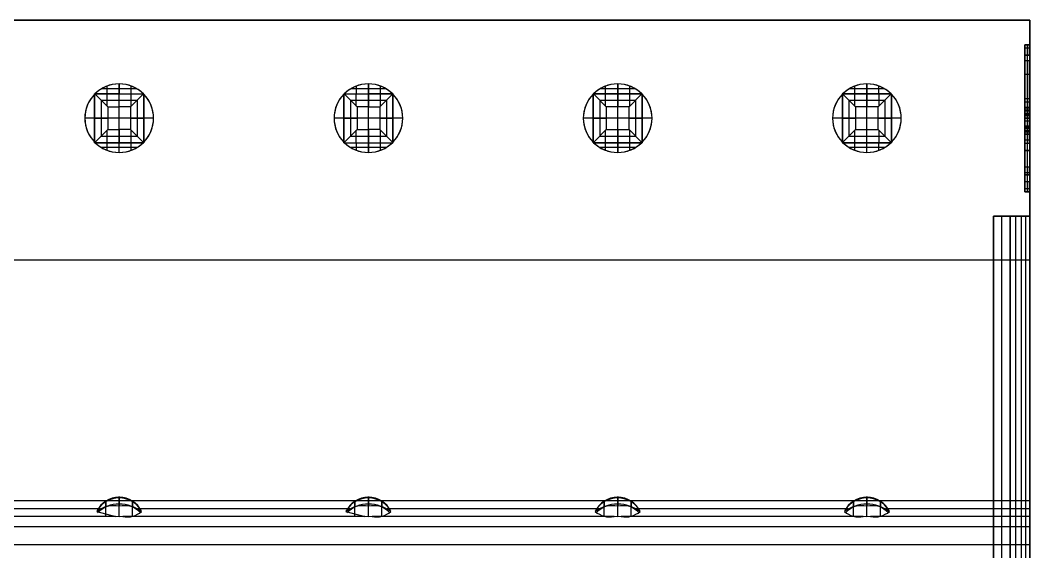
# Model space of a CAD drawing. Extents: x -21.1 to 21.1, y -9.8 to 12.2.
# Drawn here: x 0.52 to 21.1, y 1.31 to 12.16 of the extents above; entities that cross this region are included whole.
import ezdxf

# ---------------------------------------------------------------- set-up
doc = ezdxf.new("R2010")
doc.units = 0
doc.layers.add('DEFAULT', color=7, linetype='CONTINUOUS')

msp = doc.modelspace()

# ---------------------------------------------------------------- linework, layer by layer
at = {"layer": 'DEFAULT', "color": 98}
for p, q in [((21.1, 12.16), (-21.1, 12.16)), ((-21.1, 12.16), (21.1, 12.16)), ((-21.1, 12.16), (21.1, 12.16)), ((21.1, 2.36), (21.1, 12.16)), ((21.1, 12.16), (21.1, -9.84)), ((21.1, -8.51), (21.1, 12.16)), ((21, 11.66), (21.1, 11.66)), ((21.1, 11.66), (21, 11.66)), ((21, 11.449), (21, 11.66)), ((21, 11.66), (21, 11.449)), ((21, 11.66), (21.1, 11.66)), ((21, 11.31), (21, 11.66)), ((21, 11.598), (21.1, 11.598)), ((21, 11.598), (21.1, 11.598)), ((21.05, 11.449), (21.05, 11.66)), ((21.05, 11.66), (21.05, 11.449)), ((21.1, 11.449), (21.1, 11.66)), ((21.1, 11.66), (21.1, 11.449)), ((21, 8.871), (21, 11.449)), ((21, 11.449), (21, 8.871)), ((21, 11.449), (21.1, 11.449)), ((21.1, 11.449), (21, 11.449)), ((21, 10.386), (21, 11.337)), ((21, 11.337), (21, 10.386)), ((21, 11.337), (21.1, 11.337)), ((21.05, 8.871), (21.05, 11.449)), ((21.05, 8.871), (21.05, 11.449)), ((21.05, 10.386), (21.05, 11.337)), ((21.05, 11.337), (21.05, 10.386)), ((21.1, 11.449), (21.1, 8.871)), ((21.1, 8.871), (21.1, 11.449)), ((21.1, 10.386), (21.1, 11.337)), ((21.1, 11.337), (21.1, 10.386)), ((21.1, 10.562), (21.1, 11.337)), ((21, 11.058), (21.1, 11.058)), ((21, 11.058), (21.1, 11.058)), ((2.54, 10.76), (2.179, 10.76)), ((2.295, 10.66), (2.295, 10.816)), ((2.54, 10.86), (2.54, 10.66)), ((2.54, 9.46), (2.54, 10.86)), ((2.901, 10.76), (2.54, 10.76)), ((2.785, 10.66), (2.785, 10.816)), ((7.62, 10.76), (7.259, 10.76)), ((7.375, 10.66), (7.375, 10.816)), ((7.62, 10.86), (7.62, 10.66)), ((7.62, 9.46), (7.62, 10.86)), ((7.981, 10.76), (7.62, 10.76)), ((7.865, 10.66), (7.865, 10.816)), ((12.7, 10.76), (12.339, 10.76)), ((12.455, 10.66), (12.455, 10.816)), ((12.7, 10.86), (12.7, 10.66)), ((12.7, 9.46), (12.7, 10.86)), ((13.061, 10.76), (12.7, 10.76)), ((12.945, 10.66), (12.945, 10.816)), ((17.78, 10.76), (17.419, 10.76)), ((17.535, 10.66), (17.535, 10.816)), ((17.78, 10.86), (17.78, 10.66)), ((17.78, 9.46), (17.78, 10.86)), ((18.141, 10.76), (17.78, 10.76)), ((18.025, 10.66), (18.025, 10.816)), ((2.05, 10.66), (2.04, 10.66)), ((2.04, 10.66), (2.05, 10.66)), ((2.045, 10.655), (2.04, 10.66)), ((2.04, 10.65), (2.05, 10.66)), ((2.04, 10.66), (2.04, 10.65)), ((2.04, 10.65), (2.04, 10.66)), ((2.04, 10.66), (2.05, 10.66)), ((2.04, 10.66), (2.04, 10.65)), ((2.04, 10.65), (2.045, 10.655)), ((2.04, 10.655), (2.045, 10.655)), ((2.04, 10.655), (2.045, 10.655)), ((2.04, 9.67), (2.04, 10.65)), ((2.04, 9.67), (2.04, 10.65)), ((2.04, 10.65), (2.04, 9.67)), ((2.043, 10.657), (2.048, 10.657)), ((2.043, 10.657), (2.043, 10.652)), ((2.05, 10.66), (2.045, 10.655)), ((2.045, 10.655), (2.045, 10.66)), ((2.045, 10.655), (2.045, 10.66)), ((2.045, 10.655), (2.308, 10.392)), ((2.54, 10.66), (2.05, 10.66)), ((2.05, 10.66), (2.54, 10.66)), ((2.05, 10.66), (2.54, 10.66)), ((2.174, 10.526), (2.174, 9.794)), ((2.174, 10.526), (2.54, 10.526)), ((2.293, 10.407), (2.293, 10.66)), ((2.54, 10.392), (2.54, 10.66)), ((2.54, 10.66), (3.03, 10.66)), ((2.54, 10.66), (3.03, 10.66)), ((2.54, 10.66), (3.03, 10.66)), ((2.54, 10.526), (2.906, 10.526)), ((3.035, 10.655), (2.772, 10.392)), ((2.787, 10.407), (2.787, 10.66)), ((2.906, 10.526), (2.906, 9.794)), ((3.03, 10.66), (3.035, 10.655)), ((3.03, 10.66), (3.04, 10.66)), ((3.04, 10.66), (3.03, 10.66)), ((3.03, 10.66), (3.04, 10.65)), ((3.03, 10.66), (3.04, 10.66)), ((3.032, 10.657), (3.037, 10.657)), ((3.04, 10.66), (3.035, 10.655)), ((3.035, 10.655), (3.035, 10.66)), ((3.035, 10.655), (3.035, 10.66)), ((3.035, 10.655), (3.04, 10.65)), ((3.035, 10.655), (3.04, 10.655)), ((3.035, 10.655), (3.04, 10.655)), ((3.037, 10.657), (3.037, 10.652)), ((3.04, 10.65), (3.04, 10.66)), ((3.04, 10.65), (3.04, 10.66)), ((3.04, 10.65), (3.04, 10.66)), ((3.04, 10.65), (3.04, 9.67)), ((3.04, 9.67), (3.04, 10.65)), ((3.04, 9.67), (3.04, 10.65)), ((7.12, 10.66), (7.13, 10.66)), ((7.125, 10.655), (7.12, 10.66)), ((7.12, 10.65), (7.13, 10.66)), ((7.13, 10.66), (7.12, 10.66)), ((7.12, 10.66), (7.12, 10.65)), ((7.12, 10.66), (7.12, 10.65)), ((7.12, 10.66), (7.13, 10.66)), ((7.12, 10.66), (7.12, 10.65)), ((7.12, 10.65), (7.125, 10.655)), ((7.12, 10.655), (7.125, 10.655)), ((7.12, 10.655), (7.125, 10.655)), ((7.12, 9.67), (7.12, 10.65)), ((7.12, 10.65), (7.12, 9.67)), ((7.12, 10.65), (7.12, 9.67)), ((7.123, 10.657), (7.128, 10.657)), ((7.123, 10.657), (7.123, 10.652)), ((7.13, 10.66), (7.125, 10.655)), ((7.125, 10.655), (7.125, 10.66)), ((7.125, 10.655), (7.125, 10.66)), ((7.125, 10.655), (7.388, 10.392)), ((7.13, 10.66), (7.62, 10.66)), ((7.13, 10.66), (7.62, 10.66)), ((7.13, 10.66), (7.62, 10.66)), ((7.254, 10.526), (7.254, 9.794)), ((7.254, 10.526), (7.62, 10.526)), ((7.373, 10.407), (7.373, 10.66)), ((7.62, 10.66), (7.62, 10.392)), ((8.11, 10.66), (7.62, 10.66)), ((7.62, 10.66), (8.11, 10.66)), ((7.62, 10.66), (8.11, 10.66)), ((7.62, 10.526), (7.986, 10.526)), ((7.852, 10.392), (8.115, 10.655)), ((7.867, 10.407), (7.867, 10.66)), ((7.986, 10.526), (7.986, 9.794)), ((8.11, 10.66), (8.12, 10.66)), ((8.12, 10.66), (8.11, 10.66)), ((8.115, 10.655), (8.11, 10.66)), ((8.11, 10.66), (8.12, 10.65)), ((8.11, 10.66), (8.12, 10.66)), ((8.112, 10.657), (8.117, 10.657)), ((8.115, 10.655), (8.12, 10.66)), ((8.115, 10.655), (8.115, 10.66)), ((8.115, 10.655), (8.115, 10.66)), ((8.12, 10.65), (8.115, 10.655)), ((8.115, 10.655), (8.12, 10.655)), ((8.115, 10.655), (8.12, 10.655)), ((8.117, 10.657), (8.117, 10.652)), ((8.12, 10.65), (8.12, 10.66)), ((8.12, 10.65), (8.12, 10.66)), ((8.12, 10.65), (8.12, 10.66)), ((8.12, 10.65), (8.12, 9.67)), ((8.12, 9.67), (8.12, 10.65)), ((8.12, 9.67), (8.12, 10.65)), ((12.2, 10.66), (12.21, 10.66)), ((12.205, 10.655), (12.2, 10.66)), ((12.2, 10.65), (12.2, 10.66)), ((12.2, 10.65), (12.21, 10.66)), ((12.21, 10.66), (12.2, 10.66)), ((12.2, 10.66), (12.2, 10.65)), ((12.2, 10.66), (12.21, 10.66)), ((12.2, 10.66), (12.2, 10.65)), ((12.2, 10.65), (12.205, 10.655)), ((12.2, 10.655), (12.205, 10.655)), ((12.2, 10.655), (12.205, 10.655)), ((12.2, 9.67), (12.2, 10.65)), ((12.2, 10.65), (12.2, 9.67)), ((12.2, 10.65), (12.2, 9.67)), ((12.203, 10.657), (12.208, 10.657)), ((12.203, 10.657), (12.203, 10.652)), ((12.21, 10.66), (12.205, 10.655)), ((12.205, 10.655), (12.205, 10.66)), ((12.205, 10.655), (12.205, 10.66)), ((12.205, 10.655), (12.468, 10.392)), ((12.21, 10.66), (12.7, 10.66)), ((12.7, 10.66), (12.21, 10.66)), ((12.21, 10.66), (12.7, 10.66)), ((12.334, 10.526), (12.334, 9.794)), ((12.334, 10.526), (12.7, 10.526)), ((12.453, 10.407), (12.453, 10.66)), ((12.7, 10.66), (12.7, 10.392)), ((13.19, 10.66), (12.7, 10.66)), ((13.19, 10.66), (12.7, 10.66)), ((12.7, 10.66), (13.19, 10.66)), ((12.7, 10.526), (13.066, 10.526)), ((12.932, 10.392), (13.195, 10.655)), ((12.947, 10.407), (12.947, 10.66)), ((13.066, 10.526), (13.066, 9.794)), ((13.2, 10.66), (13.19, 10.66)), ((13.19, 10.66), (13.2, 10.65)), ((13.2, 10.66), (13.19, 10.66)), ((13.195, 10.655), (13.19, 10.66)), ((13.19, 10.66), (13.2, 10.66)), ((13.192, 10.657), (13.197, 10.657)), ((13.195, 10.655), (13.2, 10.66)), ((13.195, 10.655), (13.195, 10.66)), ((13.195, 10.655), (13.195, 10.66)), ((13.195, 10.655), (13.2, 10.65)), ((13.195, 10.655), (13.2, 10.655)), ((13.195, 10.655), (13.2, 10.655)), ((13.197, 10.657), (13.197, 10.652)), ((13.2, 10.65), (13.2, 10.66)), ((13.2, 10.65), (13.2, 10.66)), ((13.2, 10.65), (13.2, 10.66)), ((13.2, 10.65), (13.2, 9.67)), ((13.2, 10.65), (13.2, 9.67)), ((13.2, 9.67), (13.2, 10.65)), ((17.29, 10.66), (17.28, 10.66)), ((17.28, 10.66), (17.29, 10.66)), ((17.28, 10.65), (17.29, 10.66)), ((17.28, 10.66), (17.28, 10.65)), ((17.28, 10.65), (17.28, 10.66)), ((17.28, 10.66), (17.285, 10.655)), ((17.28, 10.66), (17.29, 10.66)), ((17.28, 10.66), (17.28, 10.65)), ((17.28, 10.65), (17.285, 10.655)), ((17.28, 10.655), (17.285, 10.655)), ((17.28, 10.655), (17.285, 10.655)), ((17.28, 9.67), (17.28, 10.65)), ((17.28, 10.65), (17.28, 9.67)), ((17.28, 10.65), (17.28, 9.67)), ((17.283, 10.657), (17.283, 10.652)), ((17.283, 10.657), (17.288, 10.657)), ((17.29, 10.66), (17.285, 10.655)), ((17.285, 10.655), (17.285, 10.66)), ((17.285, 10.655), (17.285, 10.66)), ((17.285, 10.655), (17.548, 10.392)), ((17.78, 10.66), (17.29, 10.66)), ((17.78, 10.66), (17.29, 10.66)), ((17.29, 10.66), (17.78, 10.66)), ((17.414, 10.526), (17.414, 9.794)), ((17.414, 10.526), (17.78, 10.526)), ((17.533, 10.407), (17.533, 10.66)), ((17.78, 10.66), (18.27, 10.66)), ((18.27, 10.66), (17.78, 10.66)), ((17.78, 10.66), (17.78, 10.392)), ((17.78, 10.66), (18.27, 10.66)), ((17.78, 10.526), (18.146, 10.526)), ((18.012, 10.392), (18.275, 10.655)), ((18.027, 10.407), (18.027, 10.66)), ((18.146, 10.526), (18.146, 9.794)), ((18.28, 10.66), (18.27, 10.66)), ((18.27, 10.66), (18.28, 10.65)), ((18.27, 10.66), (18.28, 10.66)), ((18.275, 10.655), (18.27, 10.66)), ((18.27, 10.66), (18.28, 10.66)), ((18.272, 10.657), (18.277, 10.657)), ((18.28, 10.66), (18.275, 10.655)), ((18.275, 10.655), (18.275, 10.66)), ((18.275, 10.655), (18.275, 10.66)), ((18.275, 10.655), (18.28, 10.65)), ((18.275, 10.655), (18.28, 10.655)), ((18.275, 10.655), (18.28, 10.655)), ((18.277, 10.657), (18.277, 10.652)), ((18.28, 10.65), (18.28, 10.66)), ((18.28, 10.65), (18.28, 10.66)), ((18.28, 10.65), (18.28, 10.66)), ((18.28, 9.67), (18.28, 10.65)), ((18.28, 10.65), (18.28, 9.67)), ((18.28, 9.67), (18.28, 10.65)), ((21, 10.304), (21, 10.562)), ((21, 10.562), (21, 10.304)), ((21, 10.562), (21.1, 10.562)), ((21, 10.15), (21, 10.503)), ((21.05, 10.562), (21.05, 10.304)), ((21.05, 10.304), (21.05, 10.562)), ((21.1, 10.562), (21.1, 10.304)), ((21.1, 10.562), (21.1, 10.304)), ((2.308, 10.392), (2.308, 9.928)), ((2.308, 10.392), (2.54, 10.392)), ((2.772, 10.392), (2.54, 10.392)), ((2.54, 9.928), (2.54, 10.392)), ((2.772, 10.392), (2.772, 9.928)), ((7.388, 10.392), (7.388, 9.928)), ((7.62, 10.392), (7.388, 10.392)), ((7.62, 10.392), (7.852, 10.392)), ((7.62, 9.928), (7.62, 10.392)), ((7.852, 10.392), (7.852, 9.928)), ((12.468, 10.392), (12.468, 9.928)), ((12.7, 10.392), (12.468, 10.392)), ((12.932, 10.392), (12.7, 10.392)), ((12.7, 9.928), (12.7, 10.392)), ((12.932, 9.928), (12.932, 10.392)), ((17.548, 10.392), (17.548, 9.928)), ((17.78, 10.392), (17.548, 10.392)), ((18.012, 10.392), (17.78, 10.392)), ((17.78, 9.928), (17.78, 10.392)), ((18.012, 9.928), (18.012, 10.392)), ((21, 10.492), (21.1, 10.492)), ((21, 10.492), (21.1, 10.492)), ((21, 10.373), (21, 10.386)), ((21, 10.386), (21, 10.373)), ((21, 10.386), (21.1, 10.386)), ((21, 10.386), (21.1, 10.386)), ((21.1, 10.38), (21, 10.38)), ((21, 10.38), (21.1, 10.38)), ((21, 10.215), (21, 10.373)), ((21, 10.373), (21, 10.215)), ((21, 10.373), (21.1, 10.373)), ((21, 10.373), (21.1, 10.373)), ((21, 9.876), (21, 10.333)), ((21, 10.333), (21, 9.876)), ((21, 10.333), (21.1, 10.333)), ((21, 10.304), (21, 10.215)), ((21, 10.215), (21, 10.304)), ((21.1, 10.304), (21, 10.304)), ((21.1, 10.304), (21, 10.304)), ((21.05, 10.373), (21.05, 10.386)), ((21.05, 10.373), (21.05, 10.386)), ((21.05, 10.215), (21.05, 10.373)), ((21.05, 10.373), (21.05, 10.215)), ((21.05, 9.876), (21.05, 10.333)), ((21.05, 10.333), (21.05, 9.876)), ((21.05, 10.215), (21.05, 10.304)), ((21.05, 10.304), (21.05, 10.215)), ((21.1, 10.386), (21.1, 10.373)), ((21.1, 10.373), (21.1, 10.386)), ((21.1, 10.373), (21.1, 10.215)), ((21.1, 10.215), (21.1, 10.373)), ((21.1, 10.333), (21.1, 9.876)), ((21.1, 10.333), (21.1, 9.876)), ((21.1, 9.876), (21.1, 10.333)), ((21.1, 10.304), (21.1, 10.215)), ((21.1, 10.215), (21.1, 10.304)), ((3.24, 10.16), (1.84, 10.16)), ((2.04, 10.16), (1.84, 10.16)), ((2.04, 10.16), (2.308, 10.16)), ((2.772, 10.16), (2.308, 10.16)), ((2.772, 10.16), (3.04, 10.16)), ((3.24, 10.16), (3.04, 10.16)), ((8.32, 10.16), (6.92, 10.16)), ((7.12, 10.16), (6.92, 10.16)), ((7.12, 10.16), (7.388, 10.16)), ((7.852, 10.16), (7.388, 10.16)), ((7.852, 10.16), (8.12, 10.16)), ((8.32, 10.16), (8.12, 10.16)), ((12.2, 10.16), (12, 10.16)), ((13.4, 10.16), (12, 10.16)), ((12.2, 10.16), (12.468, 10.16)), ((12.932, 10.16), (12.468, 10.16)), ((12.932, 10.16), (13.2, 10.16)), ((13.4, 10.16), (13.2, 10.16)), ((17.28, 10.16), (17.08, 10.16)), ((18.48, 10.16), (17.08, 10.16)), ((17.28, 10.16), (17.548, 10.16)), ((18.012, 10.16), (17.548, 10.16)), ((18.012, 10.16), (18.28, 10.16)), ((18.48, 10.16), (18.28, 10.16)), ((21, 10.261), (21.1, 10.261)), ((21, 10.261), (21.1, 10.261)), ((21, 10.239), (21.1, 10.239)), ((21, 10.239), (21.1, 10.239)), ((21.1, 10.215), (21, 10.215)), ((21, 10.215), (21.1, 10.215)), ((21, 10.215), (21.1, 10.215)), ((21, 10.215), (21.1, 10.215)), ((21, 10.215), (21.1, 10.215)), ((21, 10.215), (21.1, 10.215)), ((21.1, 10.16), (21, 10.16)), ((21, 10.16), (21.1, 10.16)), ((21, 10.105), (21.1, 10.105)), ((21, 10.105), (21.1, 10.105)), ((2.308, 9.928), (2.045, 9.665)), ((2.293, 9.66), (2.293, 9.913)), ((2.308, 9.928), (2.54, 9.928)), ((2.54, 9.928), (2.54, 9.66)), ((2.772, 9.928), (2.54, 9.928)), ((3.035, 9.665), (2.772, 9.928)), ((2.787, 9.66), (2.787, 9.913)), ((7.388, 9.928), (7.125, 9.665)), ((7.373, 9.66), (7.373, 9.913)), ((7.388, 9.928), (7.62, 9.928)), ((7.62, 9.928), (7.62, 9.66)), ((7.852, 9.928), (7.62, 9.928)), ((8.115, 9.665), (7.852, 9.928)), ((7.867, 9.66), (7.867, 9.913)), ((12.468, 9.928), (12.205, 9.665)), ((12.453, 9.66), (12.453, 9.913)), ((12.468, 9.928), (12.7, 9.928)), ((12.7, 9.928), (12.7, 9.66)), ((12.7, 9.928), (12.932, 9.928)), ((13.195, 9.665), (12.932, 9.928)), ((12.947, 9.66), (12.947, 9.913)), ((17.548, 9.928), (17.285, 9.665)), ((17.533, 9.66), (17.533, 9.913)), ((17.548, 9.928), (17.78, 9.928)), ((17.78, 9.928), (18.012, 9.928)), ((17.78, 9.66), (17.78, 9.928)), ((18.275, 9.665), (18.012, 9.928)), ((18.027, 9.66), (18.027, 9.913)), ((21, 9.707), (21, 10.059)), ((21, 9.995), (21, 9.905)), ((21, 9.905), (21, 9.995)), ((21, 9.995), (21, 9.836)), ((21, 9.836), (21, 9.995)), ((21, 9.995), (21.1, 9.995)), ((21.1, 9.995), (21, 9.995)), ((21, 9.995), (21.1, 9.995)), ((21, 9.995), (21.1, 9.995)), ((21, 9.995), (21.1, 9.995)), ((21, 9.995), (21.1, 9.995)), ((21, 9.97), (21.1, 9.97)), ((21, 9.97), (21.1, 9.97)), ((21, 9.948), (21.1, 9.948)), ((21, 9.948), (21.1, 9.948)), ((21, 9.905), (21, 9.648)), ((21, 9.648), (21, 9.905)), ((21.1, 9.905), (21, 9.905)), ((21, 9.905), (21.1, 9.905)), ((21.05, 9.905), (21.05, 9.995)), ((21.05, 9.836), (21.05, 9.995)), ((21.05, 9.995), (21.05, 9.836)), ((21.05, 9.995), (21.05, 9.905)), ((21.05, 9.648), (21.05, 9.905)), ((21.05, 9.905), (21.05, 9.648)), ((21.1, 9.995), (21.1, 9.905)), ((21.1, 9.836), (21.1, 9.995)), ((21.1, 9.995), (21.1, 9.905)), ((21.1, 9.995), (21.1, 9.836)), ((21.1, 9.905), (21.1, 9.648)), ((21.1, 9.648), (21.1, 9.905)), ((2.174, 9.794), (2.54, 9.794)), ((2.54, 9.794), (2.906, 9.794)), ((7.254, 9.794), (7.62, 9.794)), ((7.62, 9.794), (7.986, 9.794)), ((12.334, 9.794), (12.7, 9.794)), ((12.7, 9.794), (13.066, 9.794)), ((17.414, 9.794), (17.78, 9.794)), ((17.78, 9.794), (18.146, 9.794)), ((21.1, 9.876), (21, 9.876)), ((21, 9.836), (21, 9.16)), ((21, 9.16), (21, 9.836)), ((21.1, 9.836), (21, 9.836)), ((21, 9.836), (21.1, 9.836)), ((21, 9.718), (21.1, 9.718)), ((21, 9.718), (21.1, 9.718)), ((21.05, 9.16), (21.05, 9.836)), ((21.05, 9.16), (21.05, 9.836)), ((21.1, 9.836), (21.1, 9.16)), ((21.1, 9.16), (21.1, 9.836)), ((21.1, 9.002), (21.1, 9.707)), ((2.04, 9.67), (2.04, 9.66)), ((2.04, 9.66), (2.04, 9.67)), ((2.045, 9.665), (2.04, 9.67)), ((2.05, 9.66), (2.04, 9.67)), ((2.04, 9.67), (2.04, 9.66)), ((2.045, 9.665), (2.04, 9.66)), ((2.04, 9.665), (2.045, 9.665)), ((2.04, 9.665), (2.045, 9.665)), ((2.05, 9.66), (2.04, 9.66)), ((2.04, 9.66), (2.05, 9.66)), ((2.04, 9.66), (2.05, 9.66)), ((2.043, 9.668), (2.043, 9.663)), ((2.043, 9.663), (2.048, 9.663)), ((2.045, 9.665), (2.05, 9.66)), ((2.045, 9.66), (2.045, 9.665)), ((2.045, 9.66), (2.045, 9.665)), ((2.05, 9.66), (2.54, 9.66)), ((2.54, 9.66), (2.05, 9.66)), ((2.05, 9.66), (2.54, 9.66)), ((2.54, 9.56), (2.179, 9.56)), ((2.295, 9.504), (2.295, 9.66)), ((2.54, 9.46), (2.54, 9.66)), ((2.54, 9.66), (3.03, 9.66)), ((3.03, 9.66), (2.54, 9.66)), ((2.54, 9.66), (3.03, 9.66)), ((2.901, 9.56), (2.54, 9.56)), ((2.785, 9.504), (2.785, 9.66)), ((3.04, 9.67), (3.03, 9.66)), ((3.03, 9.66), (3.035, 9.665)), ((3.04, 9.66), (3.03, 9.66)), ((3.03, 9.66), (3.04, 9.66)), ((3.03, 9.66), (3.04, 9.66)), ((3.032, 9.663), (3.037, 9.663)), ((3.04, 9.67), (3.035, 9.665)), ((3.035, 9.665), (3.04, 9.66)), ((3.035, 9.66), (3.035, 9.665)), ((3.035, 9.665), (3.04, 9.665)), ((3.035, 9.66), (3.035, 9.665)), ((3.035, 9.665), (3.04, 9.665)), ((3.037, 9.668), (3.037, 9.663)), ((3.04, 9.67), (3.04, 9.66)), ((3.04, 9.67), (3.04, 9.66)), ((3.04, 9.66), (3.04, 9.67)), ((7.125, 9.665), (7.12, 9.67)), ((7.12, 9.66), (7.12, 9.67)), ((7.13, 9.66), (7.12, 9.67)), ((7.12, 9.66), (7.12, 9.67)), ((7.12, 9.67), (7.12, 9.66)), ((7.125, 9.665), (7.12, 9.66)), ((7.12, 9.665), (7.125, 9.665)), ((7.12, 9.665), (7.125, 9.665)), ((7.13, 9.66), (7.12, 9.66)), ((7.12, 9.66), (7.13, 9.66)), ((7.12, 9.66), (7.13, 9.66)), ((7.123, 9.668), (7.123, 9.663)), ((7.123, 9.663), (7.128, 9.663)), ((7.125, 9.665), (7.13, 9.66)), ((7.125, 9.66), (7.125, 9.665)), ((7.125, 9.66), (7.125, 9.665)), ((7.13, 9.66), (7.62, 9.66)), ((7.13, 9.66), (7.62, 9.66)), ((7.13, 9.66), (7.62, 9.66)), ((7.62, 9.56), (7.259, 9.56)), ((7.375, 9.504), (7.375, 9.66)), ((7.62, 9.66), (7.62, 9.46)), ((7.62, 9.66), (8.11, 9.66)), ((7.62, 9.66), (8.11, 9.66)), ((7.62, 9.66), (8.11, 9.66)), ((7.981, 9.56), (7.62, 9.56)), ((7.865, 9.504), (7.865, 9.66)), ((8.12, 9.67), (8.11, 9.66)), ((8.11, 9.66), (8.115, 9.665)), ((8.12, 9.66), (8.11, 9.66)), ((8.11, 9.66), (8.12, 9.66)), ((8.11, 9.66), (8.12, 9.66)), ((8.112, 9.663), (8.117, 9.663)), ((8.12, 9.67), (8.115, 9.665)), ((8.115, 9.665), (8.12, 9.66)), ((8.115, 9.66), (8.115, 9.665)), ((8.115, 9.665), (8.12, 9.665)), ((8.115, 9.66), (8.115, 9.665)), ((8.115, 9.665), (8.12, 9.665)), ((8.117, 9.668), (8.117, 9.663)), ((8.12, 9.66), (8.12, 9.67)), ((8.12, 9.67), (8.12, 9.66)), ((8.12, 9.66), (8.12, 9.67)), ((12.205, 9.665), (12.2, 9.67)), ((12.2, 9.67), (12.2, 9.66)), ((12.21, 9.66), (12.2, 9.67)), ((12.2, 9.66), (12.2, 9.67)), ((12.2, 9.67), (12.2, 9.66)), ((12.205, 9.665), (12.2, 9.66)), ((12.2, 9.665), (12.205, 9.665)), ((12.2, 9.665), (12.205, 9.665)), ((12.2, 9.66), (12.21, 9.66)), ((12.21, 9.66), (12.2, 9.66)), ((12.2, 9.66), (12.21, 9.66)), ((12.203, 9.668), (12.203, 9.663)), ((12.203, 9.663), (12.208, 9.663)), ((12.21, 9.66), (12.205, 9.665)), ((12.205, 9.66), (12.205, 9.665)), ((12.205, 9.66), (12.205, 9.665)), ((12.7, 9.66), (12.21, 9.66)), ((12.7, 9.66), (12.21, 9.66)), ((12.21, 9.66), (12.7, 9.66)), ((12.7, 9.56), (12.339, 9.56)), ((12.455, 9.504), (12.455, 9.66)), ((12.7, 9.66), (12.7, 9.46)), ((12.7, 9.66), (13.19, 9.66)), ((13.19, 9.66), (12.7, 9.66)), ((12.7, 9.66), (13.19, 9.66)), ((13.061, 9.56), (12.7, 9.56)), ((12.945, 9.504), (12.945, 9.66)), ((13.2, 9.67), (13.19, 9.66)), ((13.19, 9.66), (13.195, 9.665)), ((13.19, 9.66), (13.2, 9.66)), ((13.2, 9.66), (13.19, 9.66)), ((13.19, 9.66), (13.2, 9.66)), ((13.192, 9.663), (13.197, 9.663)), ((13.2, 9.67), (13.195, 9.665)), ((13.2, 9.66), (13.195, 9.665)), ((13.195, 9.66), (13.195, 9.665)), ((13.195, 9.665), (13.2, 9.665)), ((13.195, 9.66), (13.195, 9.665)), ((13.195, 9.665), (13.2, 9.665)), ((13.197, 9.668), (13.197, 9.663)), ((13.2, 9.67), (13.2, 9.66)), ((13.2, 9.66), (13.2, 9.67)), ((13.2, 9.66), (13.2, 9.67)), ((17.28, 9.67), (17.28, 9.66)), ((17.28, 9.66), (17.28, 9.67)), ((17.285, 9.665), (17.28, 9.67)), ((17.29, 9.66), (17.28, 9.67)), ((17.28, 9.67), (17.28, 9.66)), ((17.285, 9.665), (17.28, 9.66)), ((17.28, 9.665), (17.285, 9.665)), ((17.28, 9.665), (17.285, 9.665)), ((17.29, 9.66), (17.28, 9.66)), ((17.29, 9.66), (17.28, 9.66)), ((17.28, 9.66), (17.29, 9.66)), ((17.283, 9.668), (17.283, 9.663)), ((17.283, 9.663), (17.288, 9.663)), ((17.285, 9.665), (17.29, 9.66)), ((17.285, 9.66), (17.285, 9.665)), ((17.285, 9.66), (17.285, 9.665)), ((17.29, 9.66), (17.78, 9.66)), ((17.78, 9.66), (17.29, 9.66)), ((17.29, 9.66), (17.78, 9.66)), ((17.78, 9.56), (17.419, 9.56)), ((17.535, 9.504), (17.535, 9.66)), ((17.78, 9.46), (17.78, 9.66)), ((17.78, 9.66), (18.27, 9.66)), ((18.27, 9.66), (17.78, 9.66)), ((17.78, 9.66), (18.27, 9.66)), ((18.141, 9.56), (17.78, 9.56)), ((18.025, 9.504), (18.025, 9.66)), ((18.28, 9.67), (18.27, 9.66)), ((18.275, 9.665), (18.27, 9.66)), ((18.27, 9.66), (18.28, 9.66)), ((18.28, 9.66), (18.27, 9.66)), ((18.27, 9.66), (18.28, 9.66)), ((18.272, 9.663), (18.277, 9.663)), ((18.28, 9.67), (18.275, 9.665)), ((18.28, 9.66), (18.275, 9.665)), ((18.275, 9.665), (18.28, 9.665)), ((18.275, 9.665), (18.28, 9.665)), ((18.275, 9.66), (18.275, 9.665)), ((18.275, 9.66), (18.275, 9.665)), ((18.277, 9.668), (18.277, 9.663)), ((18.28, 9.66), (18.28, 9.67)), ((18.28, 9.67), (18.28, 9.66)), ((18.28, 9.66), (18.28, 9.67)), ((21, 9.648), (21.1, 9.648)), ((21.1, 9.498), (21, 9.498)), ((21, 9.498), (21.1, 9.498)), ((21, 9.16), (21, 9.002)), ((21, 9.002), (21, 9.16)), ((21.1, 9.16), (21, 9.16)), ((21.1, 9.16), (21, 9.16)), ((21.05, 9.16), (21.05, 9.002)), ((21.05, 9.002), (21.05, 9.16)), ((21.1, 9.002), (21.1, 9.16)), ((21.1, 9.002), (21.1, 9.16)), ((21, 9.048), (21.1, 9.048)), ((21, 9.048), (21.1, 9.048)), ((21, 9.002), (21.1, 9.002)), ((21.1, 9.002), (21, 9.002)), ((21, 8.66), (21, 9.002)), ((21, 9.002), (21.1, 9.002)), ((21, 8.871), (21, 8.66)), ((21, 8.66), (21, 8.871)), ((21, 8.871), (21.1, 8.871)), ((21, 8.871), (21.1, 8.871)), ((21.05, 8.871), (21.05, 8.66)), ((21.05, 8.66), (21.05, 8.871)), ((21.1, 8.871), (21.1, 8.66)), ((21.1, 8.66), (21.1, 8.871)), ((21, 8.722), (21.1, 8.722)), ((21, 8.722), (21.1, 8.722)), ((21.1, 8.66), (21, 8.66)), ((21, 8.66), (21.1, 8.66)), ((21, 8.66), (21.1, 8.66)), ((20.359, 8.16), (20.359, -8.51)), ((20.359, -8.51), (20.359, 8.16)), ((20.359, 8.16), (20.701, 8.16)), ((20.701, 8.16), (20.359, 8.16)), ((20.359, -8.889), (20.359, 8.16)), ((20.359, 8.16), (21.1, 8.16)), ((20.53, -8.51), (20.53, 8.16)), ((20.53, -8.51), (20.53, 8.16)), ((20.933, 8.16), (20.701, 8.16)), ((20.701, 8.16), (20.701, -8.51)), ((20.701, 8.16), (20.933, 8.16)), ((20.701, -8.51), (20.701, 8.16)), ((20.817, -8.51), (20.817, 8.16)), ((20.817, -8.51), (20.817, 8.16)), ((20.933, -8.51), (20.933, 8.16)), ((20.933, -8.51), (20.933, 8.16)), ((20.933, 8.16), (21.1, 8.16)), ((21.1, 8.16), (20.933, 8.16)), ((21.016, -8.51), (21.016, 8.16)), ((21.016, -8.51), (21.016, 8.16)), ((21.1, 8.16), (21.1, -8.51)), ((21.1, -8.51), (21.1, 8.16)), ((21.1, 7.26), (-21.1, 7.26)), ((-21.1, 2.36), (21.1, 2.36)), ((2.266, 2.048), (2.266, 2.346)), ((2.54, 2.027), (2.54, 2.426)), ((2.814, 2.048), (2.814, 2.346)), ((7.346, 2.048), (7.346, 2.346)), ((7.62, 2.027), (7.62, 2.426)), ((7.894, 2.048), (7.894, 2.346)), ((12.426, 2.048), (12.426, 2.346)), ((12.7, 2.027), (12.7, 2.426)), ((12.974, 2.048), (12.974, 2.346)), ((17.506, 2.048), (17.506, 2.346)), ((17.78, 2.027), (17.78, 2.426)), ((18.054, 2.048), (18.054, 2.346)), ((21.1, 2.36), (21.1, 2.029)), ((-2.161, 2.194), (2.161, 2.194)), ((2.082, 2.134), (2.466, 2.029)), ((2.919, 2.194), (7.241, 2.194)), ((7.162, 2.134), (7.546, 2.029)), ((7.999, 2.194), (12.321, 2.194)), ((13.079, 2.194), (17.401, 2.194)), ((18.159, 2.194), (21.1, 2.194)), ((2.466, 2.029), (-2.466, 2.029)), ((2.54, 2.027), (2.466, 2.029)), ((2.614, 2.029), (2.54, 2.027)), ((7.546, 2.029), (2.614, 2.029)), ((7.62, 2.027), (7.546, 2.029)), ((7.694, 2.029), (7.62, 2.027)), ((12.626, 2.029), (7.694, 2.029)), ((12.7, 2.027), (12.626, 2.029)), ((12.774, 2.029), (12.7, 2.027)), ((17.706, 2.029), (12.774, 2.029)), ((17.78, 2.027), (17.706, 2.029)), ((17.854, 2.029), (17.78, 2.027)), ((21.1, 2.029), (17.854, 2.029)), ((21.1, 1.461), (21.1, 2.029)), ((21.1, 1.823), (-21.1, 1.823)), ((-21.1, 1.461), (21.1, 1.461)), ((21.1, 1.461), (21.1, -3.14))]:
    msp.add_line(p, q, dxfattribs=at)
for points in [[(2.266, 2.346), (2.266, 2.356), (2.266, 2.358), (2.266, 2.358), (2.266, 2.358), (2.266, 2.358), (2.266, 2.34), (2.266, 2.22)], [(2.54, 2.426), (2.54, 2.437), (2.54, 2.44), (2.54, 2.44), (2.54, 2.44), (2.54, 2.44), (2.54, 2.439), (2.54, 2.41), (2.54, 2.241)], [(2.814, 2.346), (2.814, 2.356), (2.814, 2.358), (2.814, 2.358), (2.814, 2.358), (2.814, 2.358), (2.814, 2.34), (2.814, 2.22)], [(7.346, 2.346), (7.346, 2.356), (7.346, 2.358), (7.346, 2.358), (7.346, 2.358), (7.346, 2.358), (7.346, 2.34), (7.346, 2.22)], [(7.62, 2.426), (7.62, 2.437), (7.62, 2.44), (7.62, 2.44), (7.62, 2.44), (7.62, 2.44), (7.62, 2.439), (7.62, 2.41), (7.62, 2.241)], [(7.894, 2.346), (7.894, 2.356), (7.894, 2.358), (7.894, 2.358), (7.894, 2.358), (7.894, 2.358), (7.894, 2.34), (7.894, 2.22)], [(12.426, 2.346), (12.426, 2.356), (12.426, 2.358), (12.426, 2.358), (12.426, 2.358), (12.426, 2.358), (12.426, 2.34), (12.426, 2.22)], [(12.7, 2.426), (12.7, 2.437), (12.7, 2.44), (12.7, 2.44), (12.7, 2.44), (12.7, 2.44), (12.7, 2.439), (12.7, 2.41), (12.7, 2.241)], [(12.974, 2.346), (12.974, 2.356), (12.974, 2.358), (12.974, 2.358), (12.974, 2.358), (12.974, 2.358), (12.974, 2.34), (12.974, 2.22)], [(17.78, 2.426), (17.78, 2.437), (17.78, 2.44), (17.78, 2.44), (17.78, 2.44), (17.78, 2.44), (17.78, 2.439), (17.78, 2.41), (17.78, 2.241)], [(18.054, 2.346), (18.054, 2.356), (18.054, 2.358), (18.054, 2.358), (18.054, 2.358), (18.054, 2.358), (18.054, 2.34), (18.054, 2.22)]]:
    msp.add_lwpolyline(points, dxfattribs=at)
msp.add_polyline3d([(17.506, 2.346, 0), (17.506, 2.356, 0), (17.506, 2.358, 0), (17.506, 2.358, 0), (17.506, 2.358, 0), (17.506, 2.358, 0), (17.506, 2.34, 0), (17.506, 2.22, 0)], dxfattribs=at)
for centre, radius, start, end in [((2.54, 10.16), 0.7, 90, 270), ((2.54, 10.16), 0.7, 90, 270), ((2.54, 10.16), 0.7, 90, 270), ((2.54, 10.16), 0.7, 90, 134.4153), ((2.54, 10.16), 0.7, 270, 90), ((2.54, 10.16), 0.7, 45.5847, 90), ((2.54, 10.16), 0.7, 270, 90), ((2.54, 10.16), 0.7, 270, 90), ((7.62, 10.16), 0.7, 90, 270), ((7.62, 10.16), 0.7, 90, 270), ((7.62, 10.16), 0.7, 90, 270), ((7.62, 10.16), 0.7, 90, 134.4153), ((7.62, 10.16), 0.7, 270, 90), ((7.62, 10.16), 0.7, 270, 90), ((7.62, 10.16), 0.7, 45.5847, 90), ((7.62, 10.16), 0.7, 270, 90), ((12.7, 10.16), 0.7, 90, 270), ((12.7, 10.16), 0.7, 90, 270), ((12.7, 10.16), 0.7, 90, 270), ((12.7, 10.16), 0.7, 90, 134.4153), ((12.7, 10.16), 0.7, 270, 90), ((12.7, 10.16), 0.7, 270, 90), ((12.7, 10.16), 0.7, 45.5847, 90), ((12.7, 10.16), 0.7, 270, 90), ((17.78, 10.16), 0.7, 90, 270), ((17.78, 10.16), 0.7, 90, 270), ((17.78, 10.16), 0.7, 90, 270), ((17.78, 10.16), 0.7, 90, 134.4153), ((17.78, 10.16), 0.7, 270, 90), ((17.78, 10.16), 0.7, 270, 90), ((17.78, 10.16), 0.7, 45.5847, 90), ((17.78, 10.16), 0.7, 270, 90), ((2.54, 10.16), 0.7, 135.5847, 224.4153), ((2.54, 10.16), 0.7, 315.5847, 44.4153), ((7.62, 10.16), 0.7, 135.5847, 224.4153), ((7.62, 10.16), 0.7, 315.5847, 44.4153), ((12.7, 10.16), 0.7, 135.5847, 224.4153), ((12.7, 10.16), 0.7, 315.5847, 44.4153), ((17.78, 10.16), 0.7, 135.5847, 224.4153), ((17.78, 10.16), 0.7, 315.5847, 44.4153), ((2.54, 10.16), 0.7, 225.5847, 270), ((2.54, 10.16), 0.7, 270, 314.4153), ((7.62, 10.16), 0.7, 225.5847, 270), ((7.62, 10.16), 0.7, 270, 314.4153), ((12.7, 10.16), 0.7, 225.5847, 270), ((12.7, 10.16), 0.7, 270, 314.4153), ((17.78, 10.16), 0.7, 225.5847, 270), ((17.78, 10.16), 0.7, 270, 314.4153), ((2.537, 1.925), 0.501, 89.6271, 155.3317), ((2.534, 1.905), 0.506, 89.3764, 149.0715), ((2.514, 1.717), 0.566, 87.4052, 136.9303), ((2.543, 1.925), 0.501, 24.6683, 90.3729), ((2.546, 1.905), 0.506, 30.9285, 90.6236), ((2.566, 1.717), 0.566, 43.0698, 92.5948), ((7.617, 1.925), 0.501, 89.6271, 155.3317), ((7.614, 1.905), 0.506, 89.3764, 149.0715), ((7.594, 1.717), 0.566, 87.4052, 136.9303), ((7.623, 1.925), 0.501, 24.6683, 90.3729), ((7.626, 1.905), 0.506, 30.9285, 90.6236), ((7.646, 1.717), 0.566, 43.0698, 92.5948), ((12.697, 1.925), 0.501, 89.6271, 155.3317), ((12.694, 1.905), 0.506, 89.3764, 149.0715), ((12.674, 1.717), 0.566, 87.4052, 136.9302), ((12.703, 1.925), 0.501, 24.6683, 90.3729), ((12.706, 1.905), 0.506, 30.9285, 90.6236), ((12.726, 1.717), 0.566, 43.0698, 92.5948), ((17.777, 1.925), 0.501, 89.6271, 155.3317), ((17.774, 1.905), 0.506, 89.3764, 149.0715), ((17.754, 1.717), 0.566, 87.4052, 136.9302), ((17.783, 1.925), 0.501, 24.6683, 90.3729), ((17.786, 1.905), 0.506, 30.9285, 90.6236), ((17.806, 1.717), 0.566, 43.0698, 92.5948), ((2.432, 1.67), 0.581, 79.2582, 127.022), ((2.648, 1.67), 0.581, 52.978, 100.7418), ((2.692, 2.495), 0.473, 260.4454, 310.2606), ((7.512, 1.67), 0.581, 79.2582, 127.022), ((7.728, 1.67), 0.581, 52.978, 100.7418), ((7.772, 2.495), 0.473, 260.4454, 310.2606), ((12.592, 1.67), 0.581, 79.2582, 127.022), ((12.548, 2.495), 0.473, 229.7394, 279.5546), ((12.808, 1.67), 0.581, 52.978, 100.7418), ((12.852, 2.495), 0.473, 260.4454, 310.2606), ((17.672, 1.67), 0.581, 79.2582, 127.022), ((17.628, 2.495), 0.473, 229.7394, 279.5546), ((17.888, 1.67), 0.581, 52.978, 100.7418), ((17.932, 2.495), 0.473, 260.4454, 310.2606)]:
    msp.add_arc(centre, radius, start, end, dxfattribs=at)

doc.saveas('drawing.dxf')
